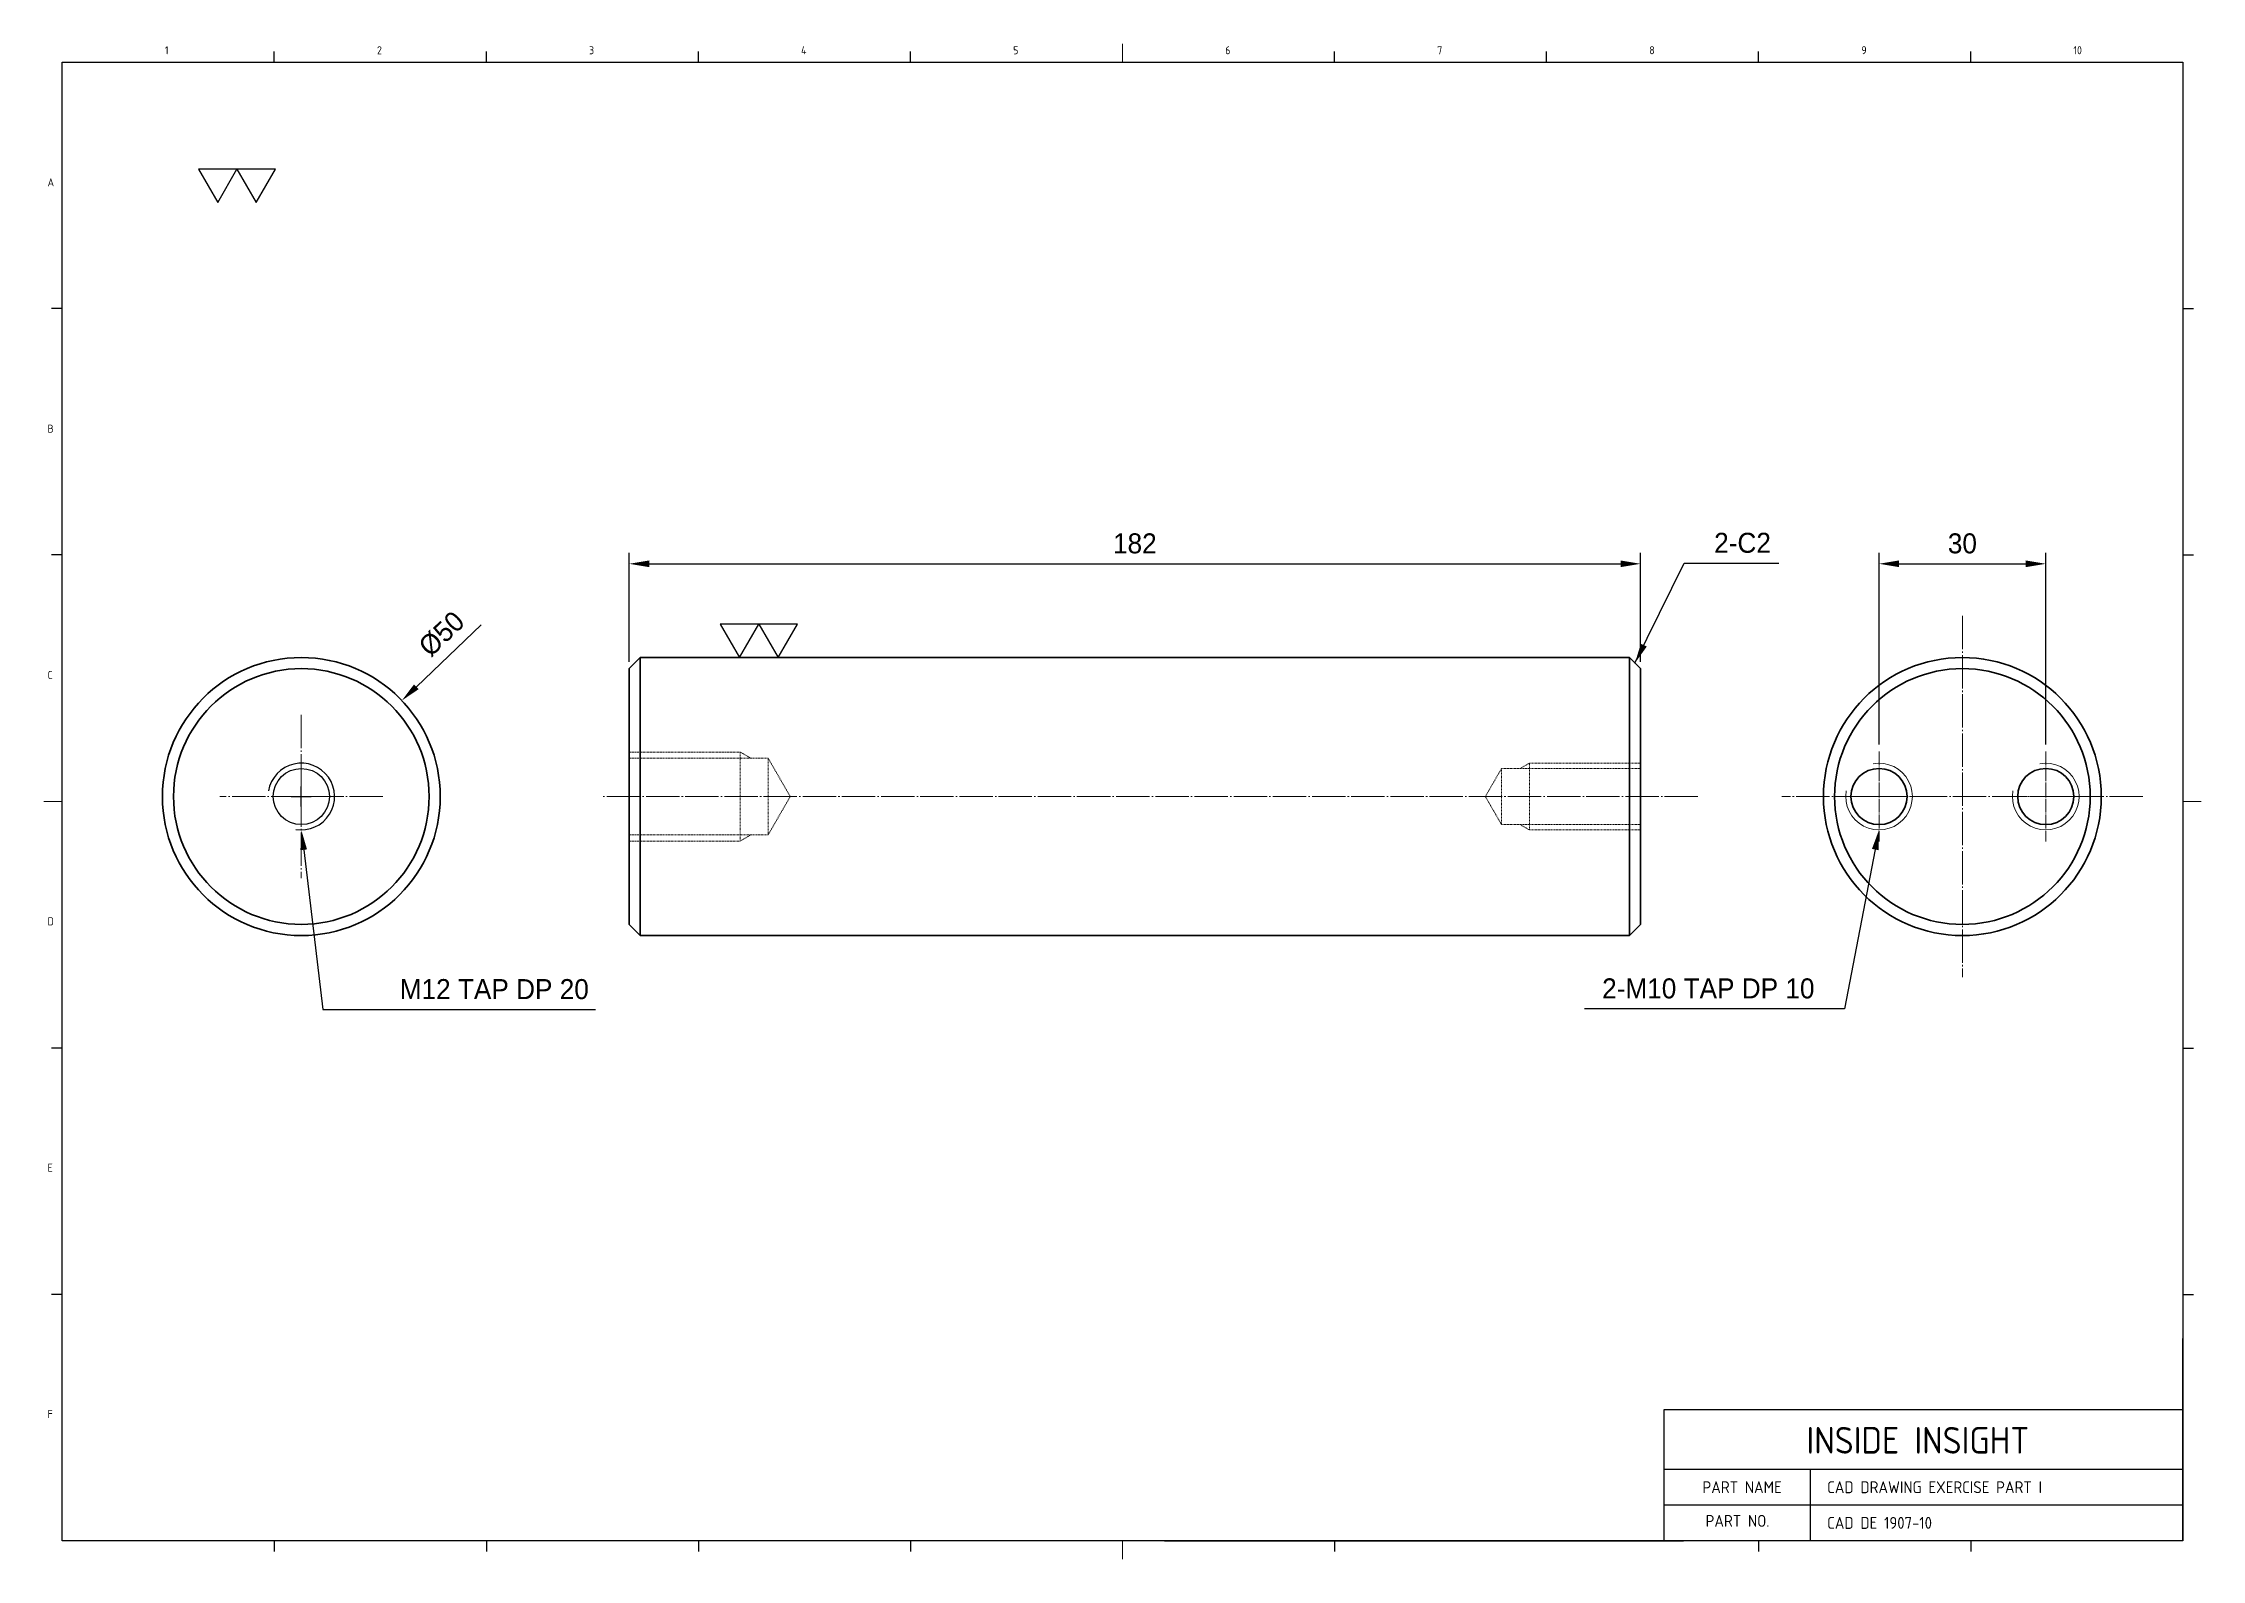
# Model space of a CAD drawing. Header units: inches. Extents: x 328 to 12229, y 132 to 477.
# Drawn here: x 3964.2 to 4352.7, y 135.5 to 408.3 of the extents above; entities that cross this region are included whole.
import ezdxf

# ---------------------------------------------------------------- set-up
doc = ezdxf.new("R2010")
doc.units = ezdxf.units.IN
doc.header["$MEASUREMENT"] = 0
for name, pattern in [('C2', [7.05, 6, -0.4, 0.25, -0.4]), ('D2', [11.2, 8, -0.8, 0.4, -0.8, 0.4, -0.8]), ('DASHED', [0.2068, 0.1655, -0.0413])]:
    doc.linetypes.add(name, pattern=pattern)
for name, color, linetype in [('1', 1, 'C2'), ('3', 3, 'D2'), ('5', 5, 'Continuous')]:
    doc.layers.add(name, color=color, linetype=linetype)
doc.layers.add('2', color=6, linetype='DASHED', lineweight=18)
doc.styles.add('A', font='GENISO', dxfattribs={"bigfont": 'WHGTXT'})
doc.styles.get("Standard").update_dxf_attribs({"font": 'gulim.ttc'})
doc.dimstyles.new('inside insight', dxfattribs={"dimscale": 20, "dimtxt": 0.18, "dimasz": 0.18, "dimexe": 0.1, "dimexo": 0.0625, "dimgap": 0.09, "dimtad": 1, "dimdec": 0, "dimzin": 0, "dimdsep": 46, "dimtxsty": 'Standard', "dimcen": 0.09, "dimclrd": 3, "dimclre": 3, "dimclrt": 2, "dimadec": 0, "dimazin": 0, "dimtfac": 1, "dimtdec": 0, "dimtofl": 0, "dimtmove": 0, "dimatfit": 3, "dimfxl": 0, "dimtolj": 1, "dimtzin": 0, "dimarcsym": 0})

# ---------------------------------------------------------------- blocks, each defined once
blk = doc.blocks.new('FINISH22')
for points in [[(-3.47, 3), (-1.73, 0), (0, 3)], [(0, 3), (1.73, 0), (3.47, 3)]]:
    blk.add_lwpolyline(points, close=True)
blk = doc.blocks.new('INSIDE INSIGHT TITLE BLOCK')
at = {"linetype": 'Continuous'}
for p, q in [((721.37, 362.03), (1039.37, 362.03)), ((721.37, 140.43), (721.37, 362.03)), ((1039.37, 362.03), (1039.37, 140.43)), ((1039.37, 140.43), (721.37, 140.43))]:
    blk.add_line(p, q, dxfattribs=at)
at = {"layer": '3', "color": 3, "linetype": 'Continuous'}
for p, q in [((753.17, 362.03), (753.17, 363.63)), ((784.97, 362.03), (784.97, 363.63)), ((848.57, 362.03), (848.57, 363.63)), ((912.17, 362.03), (912.17, 363.63)), ((943.97, 362.03), (943.97, 363.63)), ((975.77, 362.03), (975.77, 363.63)), ((1007.57, 362.03), (1007.57, 363.63)), ((721.37, 325.11), (719.77, 325.11)), ((1039.37, 325.11), (1040.97, 325.11)), ((721.37, 288.19), (719.77, 288.19)), ((1039.37, 288.19), (1040.97, 288.19)), ((721.37, 214.27), (719.77, 214.27)), ((1039.37, 214.27), (1040.97, 214.27)), ((721.37, 177.35), (719.77, 177.35)), ((1039.37, 177.35), (1040.97, 177.35)), ((1039.37, 140.43), (1039.37, 170.72)), ((1039.37, 160.03), (961.55, 160.03)), ((961.55, 160.03), (961.55, 140.43)), ((1039.37, 151.12), (961.55, 151.12)), ((983.53, 140.43), (983.53, 151.12)), ((1039.37, 145.77), (961.55, 145.77)), ((753.17, 140.43), (753.17, 138.83)), ((784.97, 140.43), (784.97, 138.83)), ((816.77, 140.43), (816.77, 138.83)), ((848.57, 140.43), (848.57, 138.83)), ((886.68, 140.43), (964.49, 140.43)), ((912.17, 140.43), (912.17, 138.83)), ((975.77, 140.43), (975.77, 138.83))]:
    blk.add_line(p, q, dxfattribs=at)
at = {"layer": '3', "linetype": 'Continuous'}
blk.add_line((816.77, 362.03), (816.77, 363.63), dxfattribs=at)
at = {"layer": '3', "color": 3, "linetype": 'Continuous', "const_width": 0.12}
for points in [[(880.37, 362.03), (880.37, 364.83)], [(721.37, 251.23), (718.57, 251.23)], [(1039.37, 251.23), (1042.17, 251.23)], [(880.37, 140.43), (880.37, 137.63)]]:
    blk.add_lwpolyline(points, dxfattribs=at)
at = {"linetype": 'Continuous', "style": 'A'}
for s, height, p in [('1', 1.2, (736.77, 363.23)), ('2', 1.2, (768.57, 363.23)), ('3', 1.2, (800.37, 363.23)), ('4', 1.2, (832.17, 363.23)), ('5', 1.2, (863.97, 363.23)), ('6', 1.2, (895.77, 363.23)), ('7', 1.2, (927.57, 363.23)), ('8', 1.2, (959.37, 363.23)), ('9', 1.2, (991.17, 363.23)), ('10', 1.2, (1022.97, 363.23)), ('A', 1.2, (719.17, 343.43)), ('B', 1.2, (719.17, 306.51)), ('C', 1.2, (719.17, 269.59)), ('D', 1.2, (719.17, 232.67)), ('E', 1.2, (719.17, 195.75)), ('F', 1.2, (719.17, 158.83)), ('PART NAME', 1.782, (967.34, 147.56)), ('PART NO.', 1.782, (967.81, 142.51))]:
    blk.add_text(s, height=height, dxfattribs=at).set_placement(p)
at = {"insert": (982.94, 157.48), "char_height": 3.9942, "width": 47.99, "attachment_point": 1, "style": 'A'}
blk.add_mtext('INSIDE INSIGHT', dxfattribs=at)
blk = doc.blocks.new('*D140')
at = {"color": 3, "lineweight": -2}
for p, q in [((4069.68, 297.08), (4069.68, 316.69)), ((4073.28, 314.69), (4248.08, 314.69)), ((4251.68, 297.08), (4251.68, 316.69))]:
    blk.add_line(p, q, dxfattribs=at)
at = {"color": 3}
for points in [[(4073.28, 315.29), (4073.28, 314.09), (4069.68, 314.69)], [(4248.08, 314.09), (4248.08, 315.29), (4251.68, 314.69)]]:
    blk.add_solid(points, dxfattribs=at)
at = {"layer": 'Defpoints', "color": 0}
for p in [(4251.68, 314.69), (4069.68, 295.83), (4251.68, 295.83)]:
    blk.add_point(p, dxfattribs=at)
at = {"color": 2, "insert": (4160.68, 318.34), "char_height": 3.6, "attachment_point": 5}
blk.add_mtext('\\A1;182', dxfattribs=at)
blk = doc.blocks.new('*D141')
at = {"color": 3, "lineweight": -2}
blk.add_line((4043.05, 303.7), (4031.38, 292.57), dxfattribs=at)
at = {"color": 3}
for p, q in [((4008.88, 272.83), (4012.48, 272.83)), ((4010.68, 271.03), (4010.68, 274.63))]:
    blk.add_line(p, q, dxfattribs=at)
blk.add_solid([(4030.96, 293), (4031.79, 292.14), (4028.77, 290.09)], dxfattribs=at)
at = {"layer": 'Defpoints', "color": 0}
for p in [(4028.77, 290.09), (3992.59, 255.57)]:
    blk.add_point(p, dxfattribs=at)
at = {"color": 2, "insert": (4035.94, 302.08), "char_height": 3.6, "attachment_point": 5, "rotation": 43.6465}
blk.add_mtext('\\A1;%%c50', dxfattribs=at)
blk = doc.blocks.new('*D142')
at = {"color": 3, "lineweight": -2}
for p, q in [((4294.6, 282.16), (4294.6, 316.69)), ((4298.2, 314.69), (4321, 314.69)), ((4324.6, 282.16), (4324.6, 316.69))]:
    blk.add_line(p, q, dxfattribs=at)
at = {"color": 3}
for points in [[(4298.2, 315.29), (4298.2, 314.09), (4294.6, 314.69)], [(4321, 314.09), (4321, 315.29), (4324.6, 314.69)]]:
    blk.add_solid(points, dxfattribs=at)
at = {"layer": 'Defpoints', "color": 0}
for p in [(4324.6, 314.69), (4294.6, 280.91), (4324.6, 280.91)]:
    blk.add_point(p, dxfattribs=at)
at = {"color": 2, "insert": (4309.6, 318.34), "char_height": 3.6, "attachment_point": 5}
blk.add_mtext('\\A1;30', dxfattribs=at)

msp = doc.modelspace()

# ---------------------------------------------------------------- linework, layer by layer
at = {"color": 7, "lineweight": 35}
for p, q in [((4069.675294, 295.830009), (4071.675294, 297.830009)), ((4069.675294, 272.830009), (4069.675294, 295.830009)), ((4071.675294, 272.830009), (4071.675294, 297.830009)), ((4071.675294, 297.830009), (4249.675294, 297.830009)), ((4249.675294, 272.830009), (4249.675294, 297.830009)), ((4251.675294, 295.830009), (4249.675294, 297.830009)), ((4251.675294, 272.830009), (4251.675294, 295.830009)), ((4069.675294, 249.830009), (4069.675294, 272.830009)), ((4071.675294, 247.830009), (4071.675294, 272.830009)), ((4249.675294, 247.830009), (4249.675294, 272.830009)), ((4251.675294, 249.830009), (4251.675294, 272.830009)), ((4069.675294, 249.830009), (4071.675294, 247.830009)), ((4251.675294, 249.830009), (4249.675294, 247.830009)), ((4071.675294, 247.830009), (4249.675294, 247.830009))]:
    msp.add_line(p, q, dxfattribs=at)
for points in [[(4011.110317, 263.25555), (4014.549025, 234.541638), (4039.251116, 234.541638), (4063.618122, 234.541638)], [(4293.919534, 263.295417), (4288.387293, 234.670733), (4241.605396, 234.670733)]]:
    msp.add_lwpolyline(points)
for centre, radius in [((4010.682248, 272.830009), 25), ((4010.682248, 272.830009), 23), ((4309.602658, 272.830009), 25), ((4309.602658, 272.830009), 23), ((4294.602658, 272.830009), 5.053), ((4324.602658, 272.830009), 5.053)]:
    msp.add_circle(centre, radius, dxfattribs=at)
msp.add_circle((4010.682248, 272.830009), 5.052785)
for points in [[(4010.514573, 263.184205), (4010.682248, 266.830009), (4011.70606, 263.326894)], [(4293.330435, 263.409271), (4294.602658, 266.830009), (4294.508633, 263.181563)]]:
    msp.add_solid(points)
at = {"layer": '1', "lineweight": 13}
for p, q in [((4309.602658, 305.330009), (4309.602658, 240.330009)), ((4010.682248, 287.505302), (4010.682248, 258.154716)), ((4025.357541, 272.830009), (3996.006955, 272.830009)), ((4262.018445, 272.830009), (4064.661868, 272.830009)), ((4342.102658, 272.830009), (4277.102658, 272.830009))]:
    msp.add_line(p, q, dxfattribs=at)
at = {"layer": '1', "lineweight": 13, "ltscale": 0.404248}
for p, q in [((4294.602658, 280.91497), (4294.602658, 264.745048)), ((4324.602658, 280.91497), (4324.602658, 264.745048)), ((4302.687619, 272.830009), (4286.517697, 272.830009)), ((4332.687619, 272.830009), (4316.517697, 272.830009))]:
    msp.add_line(p, q, dxfattribs=at)
at = {"layer": '1', "linetype": 'ByBlock'}
msp.add_arc((4010.682248, 272.830009), 6, 260.40593177, 170.40593177, dxfattribs=at)
at = {"layer": '2', "lineweight": 13}
for p, q in [((4071.675294, 272.830009), (4071.675294, 297.830009)), ((4249.675294, 272.830009), (4249.675294, 297.830009)), ((4069.675294, 280.830009), (4089.675294, 280.830009)), ((4069.675294, 279.747489), (4094.675294, 279.747489)), ((4251.675294, 277.883231), (4226.675294, 277.883231)), ((4251.675294, 277.883231), (4226.675294, 277.883231)), ((4251.675294, 278.830009), (4231.675294, 278.830009)), ((4251.675294, 278.830009), (4231.675294, 278.830009)), ((4069.675294, 265.912528), (4094.675294, 265.912528)), ((4069.675294, 264.830009), (4089.675294, 264.830009)), ((4251.675294, 267.776786), (4226.675294, 267.776786)), ((4251.675294, 267.776786), (4226.675294, 267.776786)), ((4251.675294, 266.830009), (4231.675294, 266.830009)), ((4251.675294, 266.830009), (4231.675294, 266.830009))]:
    msp.add_line(p, q, dxfattribs=at)
at = {"layer": '2', "lineweight": 13, "ltscale": 0.2}
for p, q in [((4089.675294, 272.830009), (4089.675294, 280.830009)), ((4089.675294, 272.830009), (4089.675294, 280.830009)), ((4089.675294, 264.830009), (4089.675294, 272.830009)), ((4089.675294, 264.830009), (4089.675294, 272.830009))]:
    msp.add_line(p, q, dxfattribs=at)
at = {"layer": '2', "lineweight": 13, "ltscale": 0.054126}
for p, q in [((4091.550294, 279.747489), (4089.675294, 280.830009)), ((4091.550294, 265.912528), (4089.675294, 264.830009))]:
    msp.add_line(p, q, dxfattribs=at)
at = {"layer": '2', "lineweight": 13, "ltscale": 0.172937}
for p, q in [((4094.675294, 272.830009), (4094.675294, 279.747489)), ((4094.675294, 265.912528), (4094.675294, 272.830009))]:
    msp.add_line(p, q, dxfattribs=at)
at = {"layer": '2', "lineweight": 13, "ltscale": 0.199688}
for q in [(4094.675294, 279.747489), (4094.675294, 265.912528)]:
    msp.add_line((4098.668946, 272.830009), q, dxfattribs=at)
at = {"layer": '2', "lineweight": 13, "ltscale": 0.145874}
for q in [(4226.675294, 277.883231), (4226.675294, 277.883231), (4226.675294, 267.776786), (4226.675294, 267.776786)]:
    msp.add_line((4223.757813, 272.830009), q, dxfattribs=at)
at = {"layer": '2', "lineweight": 13, "ltscale": 0.126331}
for p, q in [((4226.675294, 277.883231), (4226.675294, 272.830009)), ((4226.675294, 277.883231), (4226.675294, 272.830009)), ((4226.675294, 272.830009), (4226.675294, 267.776786)), ((4226.675294, 272.830009), (4226.675294, 267.776786))]:
    msp.add_line(p, q, dxfattribs=at)
at = {"layer": '2', "lineweight": 13, "ltscale": 0.047345}
for p, q in [((4230.035157, 277.883231), (4231.675294, 278.830009)), ((4230.035157, 277.883231), (4231.675294, 278.830009)), ((4230.035157, 267.776786), (4231.675294, 266.830009)), ((4230.035157, 267.776786), (4231.675294, 266.830009))]:
    msp.add_line(p, q, dxfattribs=at)
at = {"layer": '2', "lineweight": 13, "ltscale": 0.15}
for p, q in [((4231.675294, 278.830009), (4231.675294, 272.830009)), ((4231.675294, 278.830009), (4231.675294, 272.830009)), ((4231.675294, 278.830009), (4231.675294, 272.830009)), ((4231.675294, 272.830009), (4231.675294, 266.830009)), ((4231.675294, 272.830009), (4231.675294, 266.830009)), ((4231.675294, 272.830009), (4231.675294, 266.830009))]:
    msp.add_line(p, q, dxfattribs=at)
at = {"layer": '3', "color": 3, "linetype": 'Continuous'}
msp.add_line((4311.097911, 138.975928), (4311.097911, 137.055928), dxfattribs=at)
at = {"layer": '5', "lineweight": 13}
for centre in [(4294.602658, 272.830009), (4324.602658, 272.830009)]:
    msp.add_arc(centre, 6, 169.99999335, 100.00001417, dxfattribs=at)

# ---------------------------------------------------------------- block references
for name, p, xscale, yscale, zscale in [('INSIDE INSIGHT TITLE BLOCK', (3102.015573, -29.536794), 1.199999999999818, 1.199999999999989, 1.2), ('FINISH22', (3999.099892, 379.692197), 2, 2, 2), ('FINISH22', (4093.02059, 297.830009), 2, 2, 2)]:
    msp.add_blockref(name, p, dxfattribs=dict(xscale=xscale, yscale=yscale, zscale=zscale))

# ---------------------------------------------------------------- texts
at = {"linetype": 'Continuous', "style": 'A'}
for s, p in [('CAD DRAWING EXERCISE PART I', (4285.265041, 147.529528)), ('CAD DE 1907-10', (4285.265041, 141.114328))]:
    msp.add_text(s, height=2.1384, dxfattribs=at).set_placement(p)
at = {"color": 2, "char_height": 3.6}
for s, insert, attachment_point in [('2-C2', (4264.931852, 316.614163), 7), ('M12 TAP DP 20', (4028.394686, 236.341638), 7), ('2-M10 TAP DP 10', (4282.987293, 236.470733), 9)]:
    msp.add_mtext(s, dxfattribs=dict(at, insert=insert, attachment_point=attachment_point))

# ---------------------------------------------------------------- dimensions: what is measured, and where the dimension line sits
for base, p1, p2, picture, middle in [((4251.675294, 314.690489), (4069.675294, 295.830009), (4251.675294, 295.830009), '*D140', (4160.675294, 318.33909)), ((4324.602658, 314.690489), (4294.602658, 280.91497), (4324.602658, 280.91497), '*D142', (4309.602658, 318.33549))]:
    dim = msp.add_linear_dim(base=base, p1=p1, p2=p2, dimstyle='inside insight')
    dim.commit()
    dim.dimension.update_dxf_attribs({"geometry": picture, "text_midpoint": middle})
dim = msp.add_diameter_dim_2p(p1=(3992.591945, 255.574838), p2=(4028.772551, 290.08518), dimstyle='inside insight')
dim.commit()
dim.dimension.update_dxf_attribs({"geometry": '*D141', "text_midpoint": (4035.9361, 302.082119)})

# ---------------------------------------------------------------- leaders
at = {"annotation_type": 0, "has_hookline": 1, "hookline_direction": 0, "text_width": 11.6424}
msp.add_leader([(4250.675294, 296.830009), (4259.531852, 314.814163), (4263.131852, 314.814163)], dimstyle='inside insight', dxfattribs=at)

doc.saveas('drawing.dxf')
